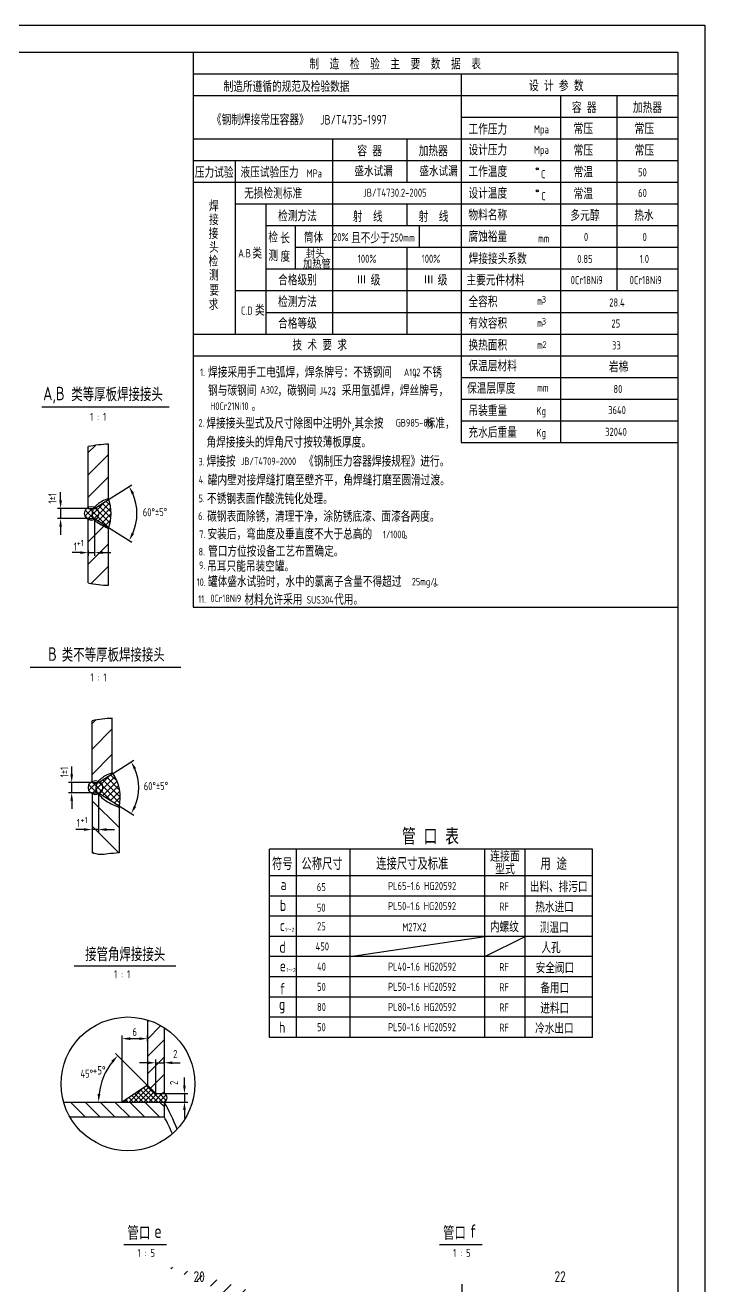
# Model space of a CAD drawing. Extents: x 104028 to 129789, y -4623 to 7992.
# Drawn here: x 116049 to 119834, y 967 to 7992 of the extents above; entities that cross this region are included whole.
import ezdxf

# ---------------------------------------------------------------- set-up
doc = ezdxf.new("R2010")
doc.units = 0
doc.header["$LTSCALE"] = 3
doc.header["$MEASUREMENT"] = 0
doc.linetypes.add('CENTER', pattern=[50.8, 31.75, -6.35, 6.35, -6.35])
doc.layers.get('0').update_dxf_attribs({"linetype": 'CONTINUOUS'})
doc.layers.get('DEFPOINTS').update_dxf_attribs({"linetype": 'CONTINUOUS'})
for name, color, linetype in [('DEVICE', 2, 'CONTINUOUS'), ('LAYERAXIS', 1, 'CENTER'), ('MAINLINE', 3, 'CONTINUOUS'), ('实线', 3, 'CONTINUOUS'), ('尺寸线', 7, 'CONTINUOUS')]:
    doc.layers.add(name, color=color, linetype=linetype)
doc.styles.add('GREEKC', font='greekc')
doc.styles.add('HZ', font='isocp.shx', dxfattribs={"width": 0.85, "bigfont": 'hztxt.shx'})
doc.dimstyles.new('DWX', dxfattribs={"dimscale": 0, "dimtxt": 45, "dimasz": 45, "dimexe": 18, "dimexo": 0.625, "dimgap": 15, "dimtad": 1, "dimdec": 0, "dimdsep": 46, "dimtxsty": 'HZ', "dimcen": 0, "dimadec": 0, "dimazin": 0, "dimtfac": 1, "dimtdec": 0, "dimtmove": 2, "dimatfit": 3, "dimfxl": 0, "dimtolj": 1, "dimtzin": 0, "dimarcsym": 0})

# ---------------------------------------------------------------- blocks, each defined once
blk = doc.blocks.new('*D54')
at = {"color": 0, "lineweight": -2}
for p, q in [((116513.2, 5349.1), (116642.4, 5431.4)), ((116513.2, 5193.2), (116642.4, 5110.9))]:
    blk.add_line(p, q, dxfattribs=at)
blk.add_arc((116390.9, 5271.2), 280.3, 336.70982, 23.29018, dxfattribs=at)
at = {"color": 0}
for points in [[(116641.7, 5378.5), (116654.9, 5385.5), (116627.2, 5421.8)], [(116654.9, 5156.9), (116641.7, 5163.9), (116627.2, 5120.6)]]:
    blk.add_solid(points, dxfattribs=at)
at = {"layer": 'DEFPOINTS', "color": 0}
for p in [(116512.7, 5348.8), (116435.5, 5299.6), (116435.5, 5242.8), (116666.1, 5218.5), (116512.7, 5193.6)]:
    blk.add_point(p, dxfattribs=at)
at = {"color": 0, "insert": (116771.8, 5278.8), "char_height": 45, "attachment_point": 5, "rotation": 1, "style": 'HZ'}
blk.add_mtext('\\A1;60%%d%%p5%%d', dxfattribs=at)
blk = doc.blocks.new('*D55')
at = {"color": 0, "lineweight": -2}
for p, q in [((116588.4, 1992), (116588.4, 2362.5)), ((116684, 2344.5), (116633.4, 2344.5)), ((116729, 2331.4), (116729, 2362.5))]:
    blk.add_line(p, q, dxfattribs=at)
at = {"color": 0}
for points in [[(116633.4, 2352), (116633.4, 2337), (116588.4, 2344.5)], [(116684, 2352), (116684, 2337), (116729, 2344.5)]]:
    blk.add_solid(points, dxfattribs=at)
at = {"layer": 'DEFPOINTS', "color": 0}
for p in [(116588.4, 2344.5), (116729, 2330.8), (116588.4, 1991.4)]:
    blk.add_point(p, dxfattribs=at)
at = {"color": 0, "insert": (116658.7, 2382), "char_height": 45, "attachment_point": 5, "style": 'HZ'}
blk.add_mtext('\\A1;6', dxfattribs=at)
blk = doc.blocks.new('*D56')
at = {"color": 0, "lineweight": -2}
blk.add_line((116728.5, 2085.6), (116551.4, 2262.7), dxfattribs=at)
blk.add_arc((116822.7, 1991.4), 365.7, 142.05395, 172.94605, dxfattribs=at)
at = {"color": 0}
for points in [[(116528.7, 2221.3), (116539.9, 2211.3), (116564.1, 2250)], [(116467.3, 2035.9), (116452.3, 2036.8), (116457, 1991.4)]]:
    blk.add_solid(points, dxfattribs=at)
at = {"layer": 'DEFPOINTS', "color": 0}
for p in [(116506, 2174.3), (116729, 2085.2), (116775.9, 2038.3), (116262.5, 1991.4), (116822.7, 1991.4)]:
    blk.add_point(p, dxfattribs=at)
at = {"color": 0, "insert": (116392.1, 2149.6), "char_height": 45, "attachment_point": 5, "rotation": 1, "style": 'HZ'}
blk.add_mtext('\\A1;45°', dxfattribs=at)
blk = doc.blocks.new('*D57')
at = {"color": 0, "lineweight": -2}
for p, q in [((116730.9, 2210.2), (116685.9, 2210.2)), ((116775.9, 2038.9), (116775.9, 2228.2)), ((116775.9, 2210.2), (116822.7, 2210.2)), ((116822.7, 2210.9), (116822.7, 2228.2)), ((116867.7, 2210.2), (116912.7, 2210.2))]:
    blk.add_line(p, q, dxfattribs=at)
at = {"color": 0}
for points in [[(116730.9, 2217.7), (116730.9, 2202.7), (116775.9, 2210.2)], [(116867.7, 2217.7), (116867.7, 2202.7), (116822.7, 2210.2)]]:
    blk.add_solid(points, dxfattribs=at)
at = {"layer": 'DEFPOINTS', "color": 0}
for p in [(116822.7, 2210.2), (116822.7, 2210.2), (116775.9, 2038.3)]:
    blk.add_point(p, dxfattribs=at)
at = {"color": 0, "insert": (116884.5, 2258.7), "char_height": 45, "attachment_point": 5, "style": 'HZ'}
blk.add_mtext('\\A1;2', dxfattribs=at)
blk = doc.blocks.new('*D58')
at = {"color": 0, "lineweight": -2}
for p, q in [((116245.9, 5344.6), (116245.9, 5389.6)), ((116399.8, 5299.6), (116227.9, 5299.6)), ((116245.9, 5299.6), (116245.9, 5242.8)), ((116399.8, 5242.8), (116227.9, 5242.8)), ((116245.9, 5197.8), (116245.9, 5152.8))]:
    blk.add_line(p, q, dxfattribs=at)
at = {"color": 0}
for points in [[(116238.4, 5344.6), (116253.4, 5344.6), (116245.9, 5299.6)], [(116238.4, 5197.8), (116253.4, 5197.8), (116245.9, 5242.8)]]:
    blk.add_solid(points, dxfattribs=at)
at = {"layer": 'DEFPOINTS', "color": 0}
for p in [(116400.4, 5299.6), (116245.9, 5242.8), (116400.4, 5242.8)]:
    blk.add_point(p, dxfattribs=at)
at = {"color": 0, "insert": (116200.3, 5355.3), "char_height": 45, "attachment_point": 5, "rotation": 90, "style": 'HZ'}
blk.add_mtext('\\A1;1%%P1', dxfattribs=at)
blk = doc.blocks.new('*D59')
at = {"color": 0, "lineweight": -2}
for p, q in [((116435.6, 5242.6), (116435.6, 5034.9)), ((116400.2, 5064.2), (116400.2, 5034.9)), ((116355.2, 5052.9), (116310.2, 5052.9)), ((116400.2, 5052.9), (116435.6, 5052.9)), ((116480.6, 5052.9), (116525.6, 5052.9))]:
    blk.add_line(p, q, dxfattribs=at)
at = {"color": 0}
for points in [[(116355.2, 5060.4), (116355.2, 5045.4), (116400.2, 5052.9)], [(116480.6, 5060.4), (116480.6, 5045.4), (116435.6, 5052.9)]]:
    blk.add_solid(points, dxfattribs=at)
at = {"layer": 'DEFPOINTS', "color": 0}
for p in [(116435.6, 5243.3), (116400.2, 5064.8), (116435.6, 5052.9)]:
    blk.add_point(p, dxfattribs=at)
at = {"color": 0, "insert": (116327.4, 5086.9), "char_height": 45, "attachment_point": 5, "style": 'HZ'}
blk.add_mtext('\\A1;1', dxfattribs=at)
blk = doc.blocks.new('*D60')
at = {"color": 0, "lineweight": -2}
for p, q in [((116935.6, 2083.3), (116935.6, 2128.3)), ((116823.4, 2038.3), (116953.6, 2038.3)), ((116935.6, 2038.3), (116935.6, 1991.4)), ((116820.9, 1991.4), (116953.6, 1991.4)), ((116935.6, 1946.4), (116935.6, 1901.4))]:
    blk.add_line(p, q, dxfattribs=at)
at = {"color": 0}
for points in [[(116928.1, 2083.3), (116943.1, 2083.3), (116935.6, 2038.3)], [(116928.1, 1946.4), (116943.1, 1946.4), (116935.6, 1991.4)]]:
    blk.add_solid(points, dxfattribs=at)
at = {"layer": 'DEFPOINTS', "color": 0}
for p in [(116822.7, 2038.3), (116820.3, 1991.4), (116935.6, 1991.4)]:
    blk.add_point(p, dxfattribs=at)
at = {"color": 0, "insert": (116877.6, 2098.2), "char_height": 45, "attachment_point": 5, "rotation": 90, "style": 'HZ'}
blk.add_mtext('\\A1;2', dxfattribs=at)
blk = doc.blocks.new('*D61')
at = {"color": 0, "lineweight": -2}
for p, q in [((116534.6, 3821.2), (116654.1, 3897.4)), ((116572.1, 3641.4), (116654.1, 3589.2))]:
    blk.add_line(p, q, dxfattribs=at)
blk.add_arc((116412.2, 3743.3), 268.8, 337.10405, 22.89595, dxfattribs=at)
at = {"color": 0}
for points in [[(116653.2, 3844.4), (116666.4, 3851.3), (116638.9, 3887.7)], [(116666.4, 3635.2), (116653.2, 3642.2), (116638.9, 3598.9)]]:
    blk.add_solid(points, dxfattribs=at)
at = {"layer": 'DEFPOINTS', "color": 0}
for p in [(116534, 3820.9), (116456.8, 3771.7), (116456.8, 3714.9), (116676.2, 3692.8), (116571.5, 3641.8)]:
    blk.add_point(p, dxfattribs=at)
at = {"color": 0, "insert": (116777.2, 3752.5), "char_height": 45, "attachment_point": 5, "rotation": 1, "style": 'HZ'}
blk.add_mtext('\\A1;60%%D%%P5%%D', dxfattribs=at)
blk = doc.blocks.new('*D62')
at = {"color": 0, "lineweight": -2}
for p, q in [((116307.7, 3816.7), (116307.7, 3861.7)), ((116420.9, 3771.7), (116289.7, 3771.7)), ((116307.7, 3714.9), (116307.7, 3771.7)), ((116420.9, 3714.9), (116289.7, 3714.9)), ((116307.7, 3669.9), (116307.7, 3624.9))]:
    blk.add_line(p, q, dxfattribs=at)
at = {"color": 0}
for points in [[(116300.2, 3816.7), (116315.2, 3816.7), (116307.7, 3771.7)], [(116300.2, 3669.9), (116315.2, 3669.9), (116307.7, 3714.9)]]:
    blk.add_solid(points, dxfattribs=at)
at = {"layer": 'DEFPOINTS', "color": 0}
for p in [(116307.7, 3771.7), (116421.5, 3771.7), (116421.5, 3714.9)]:
    blk.add_point(p, dxfattribs=at)
at = {"color": 0, "insert": (116266.9, 3829.9), "char_height": 45, "attachment_point": 5, "rotation": 90, "style": 'HZ'}
blk.add_mtext('\\A1;1%%P1', dxfattribs=at)
blk = doc.blocks.new('*D63')
at = {"color": 0, "lineweight": -2}
for p, q in [((116421.5, 3714.3), (116421.5, 3491.8)), ((116456.8, 3714.3), (116456.8, 3491.8)), ((116376.5, 3509.8), (116331.5, 3509.8)), ((116456.8, 3509.8), (116421.5, 3509.8)), ((116501.8, 3509.8), (116546.8, 3509.8))]:
    blk.add_line(p, q, dxfattribs=at)
at = {"color": 0}
for points in [[(116376.5, 3517.3), (116376.5, 3502.3), (116421.5, 3509.8)], [(116501.8, 3517.3), (116501.8, 3502.3), (116456.8, 3509.8)]]:
    blk.add_solid(points, dxfattribs=at)
at = {"layer": 'DEFPOINTS', "color": 0}
for p in [(116421.5, 3714.9), (116456.8, 3714.9), (116421.5, 3509.8)]:
    blk.add_point(p, dxfattribs=at)
at = {"color": 0, "insert": (116344.1, 3546.4), "char_height": 45, "attachment_point": 5, "style": 'HZ'}
blk.add_mtext('\\A1;1', dxfattribs=at)

msp = doc.modelspace()

# ---------------------------------------------------------------- hatches: boundary and pattern name
h = msp.add_hatch()
h.set_pattern_fill('ANSI37', color=256, scale=187.5, angle=-90, style=0)
h.set_pattern_definition([(315, (6984.72, -17032.823), (16.572815, 16.572815), []), (45, (6984.72, -17032.823), (-16.572815, 16.572815), [])])
h.paths.add_polyline_path([(116514.3, 5192.5, 0.165091), (116514.3, 5349.8), (116441.8, 5303.6, -0.519593), (116441.4, 5239)])
edge = h.paths.add_edge_path()
edge.add_line((116441.8, 5303.6), (116435.5, 5299.6))
edge.add_line((116435.5, 5299.6), (116429.9, 5299.6))
edge.add_spline(control_points=[(116429.9, 5299.6), (116426.9, 5294.4), (116423.1, 5285), (116420.1, 5267.5), (116423.6, 5253.3), (116428.6, 5244.6), (116429.8, 5242.8)], knot_values=[21.50889, 21.50889, 21.50889, 21.50889, 25.323299, 27.801306, 32.828183, 34.222159, 34.222159, 34.222159, 34.222159], degree=3, periodic=0)
edge.add_line((116429.8, 5242.8), (116435.5, 5242.8))
edge.add_line((116435.5, 5242.8), (116441.4, 5239))
edge.add_arc((116418.9, 5271.4), 39.5, -55.2089, 54.61533)
edge = h.paths.add_edge_path()
edge.add_spline(control_points=[(116429.8, 5242.8), (116428.6, 5244.6), (116423.6, 5253.3), (116420.1, 5267.5), (116423.1, 5285), (116426.9, 5294.4), (116429.9, 5299.6)], knot_values=[21.50889, 21.50889, 21.50889, 21.50889, 22.902867, 27.929743, 30.40775, 34.222159, 34.222159, 34.222159, 34.222159], degree=3, periodic=0)
edge.add_line((116429.9, 5299.6), (116400.2, 5299.6))
edge.add_line((116400.2, 5299.6), (116400.2, 5306.2))
edge.add_arc((116418.9, 5271.4), 39.5, 118.23576, 241.76424)
edge.add_line((116400.2, 5236.6), (116400.2, 5242.8))
edge.add_line((116400.2, 5242.8), (116429.8, 5242.8))
h = msp.add_hatch()
h.set_pattern_fill('LINE', color=256, scale=800, angle=45, style=0)
h.set_pattern_definition([(45, (115358.1, 122820.58), (-70.71068, 70.71068), [])])
edge = h.paths.add_edge_path()
edge.add_arc((116440.2, 3743.5), 39.5, 65.49742, 118.23576, ccw=False)
edge.add_spline(control_points=[(116456.6, 3779.5), (116456.9, 3779.9), (116461.6, 3785.3), (116475.1, 3796), (116499.5, 3813.7), (116521.5, 3821.8), (116534, 3826.5)], knot_values=[0, 0, 0, 0, 1.528246, 21.534409, 51.388752, 91.405638, 91.405638, 91.405638, 91.405638], degree=3, periodic=0)
edge.add_line((116534, 3826.5), (116534, 4129.5))
edge.add_arc((116563.6, 3419.9), 710.2, 92.38328, 101.53696)
edge.add_line((116421.5, 4115.8), (116421.5, 3778.3))
h = msp.add_hatch()
h.set_pattern_fill('ANSI37', color=256, scale=200, angle=-90, style=0)
h.set_pattern_definition([(315, (115358.104, 122820.585), (17.6776695, 17.6776695), []), (45, (115358.104, 122820.585), (-17.6776695, 17.6776695), [])])
h.paths.add_polyline_path([(116571.5, 3641.8), (116571.5, 3634.1, 0.216936), (116534, 3826.5), (116534, 3820.9), (116463.1, 3775.7, -0.519593), (116462.8, 3711.1)])
edge = h.paths.add_edge_path()
edge.add_line((116463.1, 3775.7), (116456.8, 3771.7))
edge.add_line((116456.8, 3771.7), (116451.2, 3771.7))
edge.add_spline(control_points=[(116451.2, 3771.7), (116448.2, 3766.5), (116444.4, 3757.1), (116441.4, 3739.6), (116445, 3725.4), (116449.9, 3716.7), (116451.1, 3714.9)], knot_values=[100.823783, 100.823783, 100.823783, 100.823783, 118.702964, 130.318624, 153.882106, 160.411642, 160.411642, 160.411642, 160.411642], degree=3, periodic=0)
edge.add_line((116451.1, 3714.9), (116456.8, 3714.9))
edge.add_line((116456.8, 3714.9), (116462.8, 3711.1))
edge.add_arc((116440.2, 3743.5), 39.5, -55.2089, 54.61533)
edge = h.paths.add_edge_path()
edge.add_spline(control_points=[(116451.1, 3714.9), (116449.9, 3716.7), (116445, 3725.4), (116441.4, 3739.6), (116444.4, 3757.1), (116448.2, 3766.5), (116451.2, 3771.7)], knot_values=[100.823783, 100.823783, 100.823783, 100.823783, 107.35332, 130.916801, 142.532462, 160.411642, 160.411642, 160.411642, 160.411642], degree=3, periodic=0)
edge.add_line((116451.2, 3771.7), (116421.5, 3771.7))
edge.add_line((116421.5, 3771.7), (116421.5, 3778.3))
edge.add_arc((116440.2, 3743.5), 39.5, 118.23576, 241.76424)
edge.add_line((116421.5, 3708.7), (116421.5, 3714.9))
edge.add_line((116421.5, 3714.9), (116451.1, 3714.9))
h = msp.add_hatch()
h.set_pattern_fill('LINE', color=256, scale=800, angle=-45, style=0)
h.set_pattern_definition([(315, (115358.1, 122820.58), (70.71068, 70.71068), [])])
edge = h.paths.add_edge_path()
edge.add_spline(control_points=[(116571.5, 3634.1), (116542.4, 3645.9), (116502.7, 3662.1), (116469, 3693.6), (116458.8, 3704.7), (116456.5, 3707.5)], knot_values=[169.558907, 169.558907, 169.558907, 169.558907, 262.407313, 296.403386, 307.282164, 307.282164, 307.282164, 307.282164], degree=3, periodic=0)
edge.add_arc((116440.2, 3743.5), 39.5, 241.76424, 294.32348, ccw=False)
edge.add_line((116421.5, 3708.7), (116421.5, 3380))
edge.add_spline(control_points=[(116421.5, 3380), (116437, 3375.6), (116465.6, 3367.4), (116516.2, 3375.4), (116550.5, 3378.2), (116571.5, 3380)], knot_values=[0, 0, 0, 0, 47.678989, 87.975317, 151.402483, 151.402483, 151.402483, 151.402483], degree=3, periodic=0)
edge.add_line((116571.5, 3380), (116571.5, 3634.1))
h = msp.add_hatch()
h.set_pattern_fill('ANSI37', color=256, scale=156.25, style=0)
h.set_pattern_definition([(45, (136221.893, -89147.69), (-13.8106793, 13.8106793), []), (135, (136221.893, -89147.69), (-13.8106793, -13.8106793), [])])
h.paths.add_polyline_path([(116588.4, 1991.4), (116822.7, 1991.4), (116826.6, 1991.4, 0.534024), (116826, 2038.3), (116822.7, 2038.3), (116775.9, 2038.3), (116729, 2085.2)])
h = msp.add_hatch()
h.set_pattern_fill('LINE', color=256, scale=600, angle=45, style=0)
h.set_pattern_definition([(45, (-246936.62, -11954.345), (-53.033009, 53.033009), [])])
edge = h.paths.add_edge_path()
edge.add_spline(control_points=[(116664.2, 383.6), (116620, 417), (116573.9, 449.9), (116435, 543.2), (116337.6, 601.8), (116214.2, 668.4), (116194, 679.1), (116173.5, 689.7)], knot_values=[3.724979, 3.724979, 3.724979, 3.724979, 3.781395, 3.781395, 3.888795, 3.888795, 3.909572, 3.909572, 3.909572, 3.909572], degree=3, periodic=0)
edge.add_spline(control_points=[(116173.5, 689.7), (116164.2, 677.6), (116154.9, 665.5), (116145.6, 653.5)], knot_values=[629.456629, 629.456629, 629.456629, 629.456629, 642.242836, 642.242836, 642.242836, 642.242836], degree=3, periodic=0)
edge.add_ellipse((113131.7, -809.1), major_axis=(-4200, 0), ratio=0.5, start_angle=212.74657, end_angle=224.14363, ccw=False)
edge.add_line((116664.2, 326.8), (116664.2, 383.6))
edge = h.paths.add_edge_path()
edge.add_spline(control_points=[(117129.2, -84.4), (117088.1, -26.2), (117042.1, 31), (116933.4, 151.1), (116869.2, 213.6), (116799.2, 274.3)], knot_values=[3.480793, 3.480793, 3.480793, 3.480793, 3.566594, 3.566594, 3.664848, 3.664848, 3.664848, 3.664848], degree=3, periodic=0)
edge.add_line((116799.2, 274.3), (116799.2, 214.3))
edge.add_ellipse((113131.7, -809.1), major_axis=(-4200, 0), ratio=0.5, start_angle=198.94082, end_angle=209.16566, ccw=False)
edge.add_spline(control_points=[(117104.3, -127.5), (117112.6, -113.2), (117120.9, -98.8), (117129.2, -84.4)], knot_values=[0, 0, 0, 0, 14.118691, 14.118691, 14.118691, 14.118691], degree=3, periodic=0)
h = msp.add_hatch()
h.set_pattern_fill('LINE', color=256, scale=600, angle=45, style=0)
h.set_pattern_definition([(45, (-245188.6, -11922.51), (-53.033009, 53.033009), [])])
edge = h.paths.add_edge_path()
edge.add_spline(control_points=[(118394.2, 428.9), (118355.6, 457.7), (118315.5, 486.1), (118183.1, 575), (118085.6, 633.7), (117962.2, 700.3), (117942, 710.9), (117921.6, 721.5)], knot_values=[3.732592, 3.732592, 3.732592, 3.732592, 3.781395, 3.781395, 3.888795, 3.888795, 3.909572, 3.909572, 3.909572, 3.909572], degree=3, periodic=0)
edge.add_spline(control_points=[(117921.6, 721.5), (117912.2, 709.4), (117902.9, 697.4), (117893.6, 685.3)], knot_values=[629.456629, 629.456629, 629.456629, 629.456629, 642.242836, 642.242836, 642.242836, 642.242836], degree=3, periodic=0)
edge.add_ellipse((114879.7, -777.3), major_axis=(-4200, 0), ratio=0.5, start_angle=213.19776, end_angle=224.14363, ccw=False)
edge.add_line((118394.2, 372.5), (118394.2, 428.9))
edge = h.paths.add_edge_path()
edge.add_spline(control_points=[(118877.2, -52.6), (118836.1, 5.6), (118790.1, 62.8), (118686.4, 177.4), (118628.3, 234.6), (118565.2, 290.4)], knot_values=[3.480793, 3.480793, 3.480793, 3.480793, 3.566594, 3.566594, 3.656367, 3.656367, 3.656367, 3.656367], degree=3, periodic=0)
edge.add_line((118565.2, 290.4), (118565.2, 229.8))
edge.add_ellipse((114879.7, -777.3), major_axis=(-4200, 0), ratio=0.5, start_angle=198.94082, end_angle=208.65776, ccw=False)
edge.add_spline(control_points=[(118852.3, -95.6), (118860.6, -81.4), (118868.9, -67), (118877.2, -52.6)], knot_values=[0, 0, 0, 0, 14.118691, 14.118691, 14.118691, 14.118691], degree=3, periodic=0)

# ---------------------------------------------------------------- linework, layer by layer
for p, q in [((110923.6, 7992), (119833.6, 7992)), ((119833.6, 7992), (119833.6, -4623)), ((116983.6, 7721.2), (119683.6, 7721.2)), ((118477.2, 7721.2), (118477.2, 5667)), ((116983.6, 7600.3), (119683.6, 7600.3)), ((119030.9, 7600.3), (119030.9, 5667)), ((119343.8, 7600.3), (119343.8, 6512.8)), ((118477.2, 7479.5), (119683.6, 7479.5)), ((116983.6, 7358.7), (119683.6, 7358.7)), ((117759.9, 7358.7), (117759.9, 6271.2)), ((118173.7, 7358.7), (118173.7, 7117)), ((116983.6, 7237.8), (118399.7, 7237.8)), ((117218.4, 7237.8), (117218.4, 6271.2)), ((118399.7, 7237.8), (119683.6, 7237.8)), ((116983.6, 7117), (118399.7, 7117)), ((118399.7, 7117), (119683.6, 7117)), ((117218.4, 6996.2), (118399.7, 6996.2)), ((117388.9, 6996.2), (117388.9, 6271.2)), ((118173.7, 6996.2), (118173.7, 6875.3)), ((118399.7, 6996.2), (119683.6, 6996.2)), ((117388.9, 6875.3), (118399.7, 6875.3)), ((117552.2, 6875.3), (117552.2, 6633.7)), ((118243.8, 6875.3), (118243.8, 6754.5)), ((118399.7, 6875.3), (119683.6, 6875.3)), ((117552.2, 6754.5), (118399.7, 6754.5)), ((118173.7, 6754.5), (118173.7, 6271.2)), ((118399.7, 6754.5), (119683.6, 6754.5)), ((117388.9, 6633.7), (119683.6, 6633.7)), ((117218.4, 6512.8), (118399.7, 6512.8)), ((118399.7, 6512.8), (119683.6, 6512.8)), ((117388.9, 6392), (118399.7, 6392)), ((118399.7, 6392), (119683.6, 6392)), ((116983.6, 6271.2), (118429.5, 6271.2)), ((118399.7, 6271.2), (119683.6, 6271.2)), ((116983.6, 6150.3), (119683.6, 6150.3)), ((118477.2, 6029.5), (119683.6, 6029.5)), ((118477.2, 5908.7), (119683.6, 5908.7)), ((118477.2, 5787.8), (119683.6, 5787.8)), ((116400.2, 5610.9), (116439.9, 5650.6)), ((118477.2, 5667), (119683.6, 5667)), ((116400.2, 5486.6), (116512.7, 5599.1)), ((116400.2, 5362.3), (116512.7, 5474.8)), ((116508.1, 5345.9), (116512.7, 5350.5)), ((116400.2, 5238), (116406.2, 5244)), ((116400.2, 5113.7), (116486.3, 5199.8)), ((116486.3, 5199.8), (116493.5, 5207)), ((116400.2, 4989.4), (116512.7, 5101.9)), ((116416.6, 4881.5), (116512.7, 4977.6)), ((116529.4, 3818), (116534, 3822.6)), ((117559.2, 2351.7), (117559.2, 3401.3)), ((117859.2, 2351.7), (117859.2, 3401.3)), ((118609.2, 2351.7), (118609.2, 3401.3)), ((118834.2, 2351.7), (118834.2, 3401.3)), ((119209.2, 3138.8), (117409.2, 3138.8)), ((119209.2, 3026.4), (117409.2, 3026.4)), ((119209.2, 2913.9), (117409.2, 2913.9)), ((117859.2, 2801.5), (118609.2, 2913.9)), ((118609.2, 2801.5), (118834.2, 2913.9)), ((119209.2, 2801.5), (117409.2, 2801.5)), ((119209.2, 2689.1), (117409.2, 2689.1)), ((119209.2, 2576.6), (117409.2, 2576.6)), ((119209.2, 2464.2), (117409.2, 2464.2)), ((116729, 2438.2), (116737.4, 2446.7)), ((116729, 2341.6), (116804.5, 2417)), ((116729, 2244.9), (116822.7, 2338.6)), ((116729, 2148.2), (116775.9, 2195.1)), ((116775.9, 2195.1), (116820.2, 2239.4)), ((116820.2, 2239.4), (116822.7, 2242)), ((116745.8, 2068.3), (116822.7, 2145.3)), ((116729, 2085.2), (116588.4, 1991.4))]:
    msp.add_line(p, q)
at = {"color": 0}
for p, q in [((116382.2, 1909.4), (116300.2, 1991.4)), ((116465.1, 1909.4), (116383, 1991.4)), ((116547.9, 1909.4), (116465.9, 1991.4)), ((116630.8, 1909.4), (116548.8, 1991.4)), ((116713.7, 1909.4), (116631.6, 1991.4)), ((116796.5, 1909.4), (116714.5, 1991.4)), ((116822.7, 1966), (116797.4, 1991.4)), ((116299.3, 1909.4), (116293.4, 1915.3))]:
    msp.add_line(p, q, dxfattribs=at)
for centre, radius in [((118900.8, 7191.7), 5.72), ((118900.8, 7069.3), 5.72), ((116418.9, 5271.4), 39.5), ((116440.2, 3743.5), 39.5), ((116621.1, 2092.7), 372.6)]:
    msp.add_circle(centre, radius)
at = {"color": 7}
for centre, start, end in [((116542.2, 4947.8), 92.38328, 101.53696), ((116542.2, 5580.4), 258.46304, 267.61672), ((116563.6, 3419.9), 92.38328, 101.53696)]:
    msp.add_arc(centre, 710.2, start, end, dxfattribs=at)
for centre, radius, start, end in [((116282.6, 5271.2), 244.7, 340.12107, 19.87893), ((116341.6, 3689.1), 236.5, 346.55289, 35.51241), ((116810.6, 2014.7), 28.2, 295.43361, 65.05528)]:
    msp.add_arc(centre, radius, start, end)
for points in [[(116512.7, 5354.4), (116476, 5338.5), (116451.3, 5321.8), (116436.3, 5308.5), (116423, 5282.9), (116421.3, 5271.4), (116426.6, 5248.5), (116430.1, 5242.3), (116442.5, 5227.3), (116471.6, 5208.7), (116512.7, 5188)], [(116534, 3826.5), (116497.3, 3810.7), (116472.6, 3793.9), (116457.6, 3780.6), (116444.4, 3755), (116442.6, 3743.5), (116447.9, 3720.6), (116451.4, 3714.4), (116463.8, 3699.4), (116488.9, 3676.5), (116571.5, 3634.1)], [(116571.5, 3380), (116508.4, 3373.8), (116468.3, 3370.5), (116421.5, 3380)]]:
    msp.add_spline(points, degree=3)
msp.add_point((116494.6, 1991.4))
at = {"layer": 'DEFPOINTS', "color": 0, "linetype": 'ByBlock'}
for p in [(116400.2, 5299.6), (116421.5, 3771.7)]:
    msp.add_point(p, dxfattribs=at)
at = {"layer": 'DEVICE', "color": 4}
msp.add_point((116822.7, 1991.4), dxfattribs=at)
msp.add_point((116822.7, 1991.4), dxfattribs=at)
at = {"layer": 'LAYERAXIS'}
msp.add_line((118479.7, 976.9), (118479.7, 265), dxfattribs=at)
at = {"layer": 'MAINLINE'}
for p, q in [((116964.8, 7842), (119683.6, 7842)), ((119683.6, 7842), (119683.6, 4732.9)), ((116400.2, 5299.6), (116400.2, 5643.6)), ((116512.7, 5348.8), (116512.7, 5657.4)), ((116435.5, 5299.6), (116512.7, 5348.8)), ((116400.2, 5299.6), (116435.5, 5299.6)), ((116400.2, 4884.6), (116400.2, 5242.8)), ((116400.2, 5242.8), (116435.5, 5242.8)), ((116435.5, 5242.8), (116512.7, 5193.6)), ((116512.7, 4870.9), (116512.7, 5193.6)), ((116983.6, 4749), (119683.6, 4749)), ((116421.5, 3771.7), (116421.5, 4115.8)), ((116534, 3820.9), (116534, 4129.5)), ((116456.8, 3771.7), (116534, 3820.9)), ((116421.5, 3771.7), (116456.8, 3771.7)), ((116421.5, 3714.9), (116456.8, 3714.9)), ((116421.5, 3714.9), (116421.5, 3380)), ((116456.8, 3714.9), (116571.5, 3641.8)), ((116571.5, 3641.8), (116571.5, 3380)), ((116729, 2449.3), (116729, 2085.2)), ((116822.7, 2406), (116822.7, 2038.3)), ((116775.9, 2038.3), (116729, 2085.2)), ((116775.9, 2038.3), (116822.7, 2038.3)), ((116812.4, 2038.3), (116822.7, 2048.6)), ((116262.5, 1991.4), (116822.7, 1991.4)), ((116822.7, 1991.4), (116822.7, 1909.4)), ((116296.7, 1909.4), (116822.7, 1909.4))]:
    msp.add_line(p, q, dxfattribs=at)
for centre, radius, start, end in [((115933.3, 1479.8), 1026.1, 20.51344, 29.90403), ((116205.1, 1555.5), 711.8, 21.29544, 29.81054)]:
    msp.add_arc(centre, radius, start, end, dxfattribs=at)
msp.add_point((116775.9, 2038.3), dxfattribs=at)
msp.add_point((116775.9, 2038.3), dxfattribs=at)
at = {"layer": '实线'}
for p, q in [((111298.6, 7842), (119683.6, 7842)), ((116983.6, 7842), (116983.6, 4749)), ((119683.6, 7842), (119683.6, -4473)), ((117409.2, 2351.7), (117409.2, 3401.3)), ((119209.2, 3401.3), (117409.2, 3401.3)), ((119209.2, 2351.7), (119209.2, 3401.3)), ((119209.2, 3251.3), (117409.2, 3251.3)), ((119209.2, 2351.7), (117409.2, 2351.7))]:
    msp.add_line(p, q, dxfattribs=at)
at = {"layer": '尺寸线'}
for p, q in [((116141.9, 5866.2), (116850.7, 5866.2)), ((116076.3, 4414.4), (116916.3, 4414.4)), ((116322.3, 2749.5), (116888.2, 2749.5)), ((116597.8, 1196.8), (116835.7, 1196.8)), ((118355.7, 1196.8), (118593.7, 1196.8))]:
    msp.add_line(p, q, dxfattribs=at)

# ---------------------------------------------------------------- texts
at = {"style": 'HZ'}
for s, height, width, p in [('制  造  检  验  主  要  数  据  表', 60.417, 0.85, (117631.9, 7745.5)), ('制造所遵循的规范及检验数据', 60.417, 0.85, (117153.8, 7619.9)), ('设 计 参 数', 60.42, 0.85, (118854.7, 7624)), ('容 器', 60.42, 0.85, (119093.8, 7503.1)), ('加热器', 60.42, 0.85, (119433.7, 7503.1)), ('《钢制焊接常压容器》', 60.42, 0.85, (117088.5, 7434.9)), ('JB/T4735-1997', 52.865, 0.85, (117691.3, 7438.7)), ('工作压力', 60.42, 0.85, (118517.3, 7382.3)), ('常压', 60.82, 0.85, (119103.1, 7385)), ('常压', 60.82, 0.85, (119442.9, 7385)), ('Mpa', 45, 0.85, (118882.1, 7389.7)), ('容 器', 60.42, 0.85, (117898.7, 7261.5)), ('加热器', 60.42, 0.85, (118240.4, 7261.5)), ('设计压力', 60.42, 0.85, (118517.3, 7266.7)), ('Mpa', 45, 0.85, (118882.1, 7275.1)), ('常压', 60.82, 0.85, (119103.1, 7264.2)), ('常压', 60.82, 0.85, (119442.9, 7264.2)), ('压力试验', 60.42, 0.85, (116993.5, 7141.5)), ('液压试验压力', 60.42, 0.85, (117248, 7142.2)), ('MPa', 45, 0.85, (117615.8, 7144)), ('盛水试漏', 49.43, 0.8, (117882.3, 7150.3)), ('盛水试漏', 49.43, 0.8, (118244.2, 7150.3)), ('工作温度', 60.42, 0.85, (118517.3, 7145.9)), ('C', 45, 0.85, (118921.5, 7139.2)), ('常温', 60.82, 0.85, (119103.1, 7143.4)), ('50', 45.31, 0.85, (119461.7, 7150)), ('无损检测标准', 60.42, 0.85, (117267.8, 7025.1)), ('JB/T4730.2-2005', 45.312, 0.85, (117930.2, 7036.2)), ('设计温度', 60.42, 0.85, (118517.3, 7025.1)), ('C', 45, 0.85, (118922.8, 7016.9)), ('常温', 60.82, 0.85, (119103.1, 7022.5)), ('60', 45.31, 0.85, (119462.4, 7034.5)), ('焊', 60.4, 0.85, (117072.6, 6955)), ('检测方法', 60.42, 0.85, (117457.1, 6899)), ('射  线', 60.42, 0.85, (117872.8, 6895.8)), ('射  线', 60.42, 0.85, (118239.7, 6895.8)), ('物料名称', 60.42, 0.85, (118517.3, 6904.2)), ('多元醇', 60.82, 0.85, (119084.9, 6901.7)), ('热水', 60.42, 0.85, (119441.1, 6902.1)), ('接', 60.4, 0.85, (117072.6, 6877.7)), ('接', 60.4, 0.85, (117070.2, 6800.4)), ('检', 60.4, 0.85, (117402.9, 6779.8)), ('长', 60.4, 0.85, (117468.7, 6775)), ('筒体', 55, 0.85, (117600.9, 6780.3)), ('20%', 45.31, 0.85, (117763, 6788.7)), ('且不少于', 60.42, 0.85, (117863.6, 6776.3)), ('250mm', 45.31, 0.85, (118081.1, 6786.3)), ('腐蚀裕量', 60.42, 0.85, (118517.3, 6783.5)), ('0', 45.3, 0.85, (119160.7, 6789.4)), ('0', 45.3, 0.85, (119487.1, 6789.4)), ('头', 60.4, 0.85, (117072.6, 6723.3)), ('A.B', 45.31, 0.85, (117235.1, 6698.9)), ('类', 60.4, 0.85, (117313.4, 6691.3)), ('测', 60.4, 0.85, (117402.9, 6678)), ('mm', 45, 0.85, (118904.6, 6781.1)), ('检', 60.4, 0.85, (117070.2, 6646)), ('度', 60.4, 0.85, (117471, 6673.3)), ('加热管', 45, 0.85, (117596, 6636.4)), ('封头', 45, 0.85, (117611.8, 6693)), ('100%%%', 45.31, 0.85, (117900.9, 6667.8)), ('100%%%', 45.31, 0.85, (118256.5, 6667.8)), ('焊接接头系数', 60.42, 0.85, (118518.5, 6660.7)), ('0.85', 45.31, 0.85, (119123.4, 6667.1)), ('1.0', 45.31, 0.85, (119471.8, 6667.1)), ('测', 60.4, 0.85, (117072.6, 6568.7)), ('合格级别', 60.42, 0.85, (117457.1, 6541.7)), ('级', 60.4, 0.85, (117973, 6541.1)), ('级', 60.4, 0.85, (118346.4, 6541.1)), ('主要元件材料', 60.42, 0.85, (118506.5, 6541.1)), ('要', 60.4, 0.85, (117074.9, 6484.4)), ('0Cr18Ni9', 45.31, 0.85, (119086.7, 6548.8)), ('0Cr18Ni9', 45.31, 0.85, (119415.3, 6548.8)), ('求', 60.4, 0.85, (117070.2, 6404.7)), ('检测方法', 60.42, 0.85, (117457.1, 6420.9)), ('全容积', 60.42, 0.85, (118517.3, 6420.5)), ('m', 45, 0.85, (118899, 6432)), ('3', 37.5, 0.85, (118926.1, 6445.7)), ('28.4', 45.31, 0.85, (119301.4, 6424.1)), ('C.D', 45.31, 0.85, (117250.2, 6378.9)), ('类', 60.4, 0.85, (117328.5, 6373.6)), ('合格等级', 60.42, 0.85, (117457.1, 6300.1)), ('有效容积', 60.42, 0.85, (118517.3, 6301.2)), ('m', 45, 0.85, (118899, 6309.6)), ('3', 37.5, 0.85, (118926.1, 6323.3)), ('25', 45.31, 0.85, (119313.5, 6307.1)), ('技 术 要 求', 60.42, 0.85, (117537.2, 6179.2)), ('换热面积', 60.42, 0.85, (118517.3, 6178.9)), ('m', 45, 0.85, (118899, 6187.2)), ('2', 37.5, 0.85, (118929.8, 6193.5)), ('33', 45.31, 0.85, (119317.1, 6185.8)), ('保温层材料', 60.42, 0.85, (118517.3, 6062.6)), ('岩棉', 60.42, 0.85, (119300, 6058.2)), ('1.', 42.29, 0.85, (117023.2, 6036.7)), ('焊接采用手工电弧焊，焊条牌号：不锈钢间    ，不锈', 60.417, 0.85, (117067.1, 6027.9)), ('A102', 42.29, 0.85, (118158.1, 6036.3)), ('A,B', 75, 0.85, (116148.7, 5902)), ('  类等厚板焊接接头', 75, 0.85, (116232.3, 5896.8)), ('钢与碳钢间    ，碳钢间   ，采用氩弧焊，焊丝牌号，', 60.417, 0.85, (117067.1, 5926.4)), ('A302', 42.29, 0.85, (117358.1, 5939.2)), ('J422', 42.29, 0.85, (117687.1, 5933.7)), ('保温层厚度', 60.42, 0.85, (118510, 5938.1)), ('mm', 45, 0.85, (118899, 5950)), ('80', 45.31, 0.85, (119324.7, 5942.2)), ('1 : 1', 45, 0.85, (116410.3, 5787.1)), ('H0Cr21Ni10', 42.29, 0.85, (117079.1, 5848.2)), ('。', 60.4, 0.85, (117309.1, 5841)), ('吊装重量', 60.42, 0.85, (118517.3, 5813.6)), ('Kg', 45, 0.85, (118896.2, 5819.6)), ('3640', 45, 0.85, (119295.8, 5824.5)), ('2.', 42.29, 0.85, (117013.7, 5754.6)), ('焊接接头型式及尺寸除图中注明外,其余按        标准，', 60.417, 0.85, (117057.8, 5743.7)), ('GB985-88', 42.29, 0.85, (118112.6, 5755.3)), ('角焊接接头的焊角尺寸按较薄板厚度。', 60.417, 0.85, (117058.4, 5638.2)), ('充水后重量', 60.42, 0.85, (118517.3, 5692.8)), ('Kg', 45, 0.85, (118896.2, 5698.5)), ('32040', 45, 0.85, (119278.9, 5703.7)), ('3.', 42.29, 0.85, (117013.8, 5538.4)), ('焊接按             《钢制压力容器焊接规程》进行。', 60.417, 0.85, (117058.8, 5531.7)), ('JB/T4709-2000', 42.292, 0.85, (117249.5, 5541)), ('4.', 42.29, 0.85, (117015, 5438.1)), ('罐内壁对接焊缝打磨至壁齐平，角焊缝打磨至圆滑过渡。', 60.417, 0.85, (117065.6, 5426.9)), ('5.', 42.29, 0.85, (117013.7, 5334)), ('不锈钢表面作酸洗钝化处理。', 60.417, 0.85, (117061.1, 5323.2)), ('6.', 42.29, 0.85, (117012, 5235.6)), ('碳钢表面除锈，清理干净，涂防锈底漆、面漆各两度。', 60.417, 0.85, (117062.3, 5224.5)), ('7.', 42.29, 0.85, (117018.1, 5134.4)), ('安装后，弯曲度及垂直度不大于总高的      。', 60.417, 0.85, (117064.3, 5126.4)), ('1/1000', 42.29, 0.85, (118041.3, 5132.9)), ('+1', 35.16, 0.85, (116335.7, 5088.8)), ('8.', 42.29, 0.85, (117014.4, 5037.5)), ('管口方位按设备工艺布置确定。', 60.417, 0.85, (117066.9, 5030.1)), ('9.', 42.29, 0.85, (117017.1, 4961.5)), ('吊耳只能吊装空罐。', 60.42, 0.85, (117061.7, 4946.6)), ('罐体盛水试验时，水中的氯离子含量不得超过      。', 60.417, 0.85, (117066.3, 4861)), ('10.', 42.29, 0.85, (117003.9, 4867)), ('25mg/L', 42.29, 0.85, (118202.1, 4869.9)), ('11.', 42.29, 0.85, (117012.4, 4772.8)), ('0Cr18Ni9', 42, 0.85, (117080.8, 4777.1)), ('材料允许采用      代用。', 60.417, 0.85, (117269.6, 4761.7)), ('SUS304', 42, 0.85, (117615.2, 4768.7)), ('B', 75, 0.85, (116176.2, 4450.2)), ('  类不等厚板焊接接头', 75, 0.85, (116179.4, 4445)), ('1 : 1', 45, 0.85, (116411.9, 4335.3)), ('+1', 35.16, 0.85, (116357, 3545.7)), ('管 口 表', 90, 0.85, (118147.8, 3425.5)), ('连接面', 59.06, 0.85, (118637.9, 3330.8)), ('符号', 67.5, 0.85, (117423.3, 3284.4)), ('公称尺寸', 67.5, 0.85, (117587.4, 3284.8)), ('连接尺寸及标准', 67.5, 0.85, (118003.8, 3285.6)), ('型式', 59.06, 0.85, (118665.7, 3259.8)), ('用 途', 67.5, 0.85, (118918, 3284.8)), ('a', 63, 0.85, (117470.8, 3172.5)), ('65', 45, 0.85, (117673, 3166.6)), ('PL65-1.6 HG20592', 45, 0.85, (118069.7, 3173.2)), ('RF', 45, 0.85, (118689.6, 3170.5)), ('出料、排污口', 59.97, 0.85, (118859.5, 3160.7)), ('b', 63, 0.85, (117467.2, 3056.3)), ('50', 45, 0.85, (117673.2, 3052.1)), ('PL50-1.6 HG20592', 45, 0.85, (118069.7, 3060.8)), ('RF', 45, 0.85, (118689.6, 3058)), ('热水进口', 59.97, 0.85, (118889.5, 3048)), ('c', 63, 0.85, (117466.4, 2943.9)), ('1～2', 22.5, 0.85, (117495.9, 2940.1)), ('25', 45, 0.85, (117674.2, 2948.2)), ('M27X2', 45, 0.85, (118148.7, 2943.3)), ('内螺纹', 59.97, 0.85, (118637.5, 2937.1)), ('测温口', 59.97, 0.85, (118915.3, 2933.9)), ('d', 63, 0.85, (117464.2, 2823.6)), ('450', 45, 0.85, (117666.5, 2835.8)), ('人孔', 59.97, 0.85, (118923.6, 2821.5)), ('接管角焊接接头', 75, 0.85, (116382.4, 2776.2)), ('e', 63, 0.85, (117466.2, 2718.9)), ('40', 45, 0.85, (117674.2, 2723.3)), ('PL40-1.6 HG20592', 45, 0.85, (118069.7, 2723.5)), ('RF', 45, 0.85, (118689.6, 2720.7)), ('安全阀口', 59.97, 0.85, (118892, 2709)), ('1 : 1', 45, 0.85, (116544, 2681.1)), ('1～2', 22.5, 0.85, (117503.5, 2715.2)), ('f', 63, 0.85, (117466.3, 2591.8)), ('50', 45, 0.85, (117674.2, 2610.9)), ('PL50-1.6 HG20592', 45, 0.85, (118069.7, 2611)), ('RF', 45, 0.85, (118689.6, 2608.3)), ('备用口', 59.97, 0.85, (118917.8, 2596.6)), ('g', 63, 0.85, (117462, 2505.1)), ('80', 45, 0.85, (117674.2, 2498.4)), ('PL80-1.6 HG20592', 45, 0.85, (118069.7, 2498.6)), ('RF', 45, 0.85, (118689.6, 2495.8)), ('进料口', 59.97, 0.85, (118917.8, 2484.2)), ('h', 63, 0.85, (117462, 2377)), ('50', 45, 0.85, (117674.2, 2386)), ('PL50-1.6 HG20592', 45, 0.85, (118069.7, 2386.1)), ('RF', 45, 0.85, (118689.6, 2383.4)), ('冷水出口', 59.97, 0.85, (118888.8, 2371.7)), ('管口', 75, 0.85, (116617.8, 1223.5)), ('e', 75, 0.85, (116767.4, 1234.3)), ('管口', 75, 0.85, (118375.8, 1223.5)), ('f', 75, 0.85, (118525.4, 1234.3)), ('1 : 5', 45, 0.85, (116674.4, 1128.3)), ('1 : 5', 45, 0.85, (118432.4, 1128.3)), ('20', 60, 0.85, (116986.3, 988.6)), ('22', 60, 0.85, (118996.8, 988.6))]:
    msp.add_text(s, height=height, dxfattribs=dict(at, width=width)).set_placement(p)
at = {"style": 'GREEKC'}
for p in [(117897.2, 6552.9), (118270.6, 6552.9)]:
    msp.add_text('III', height=45.31, dxfattribs=at).set_placement(p)
at = {"color": 7, "style": 'HZ', "width": 0.85}
msp.add_text('+5%%D', height=46.88, dxfattribs=at).set_placement((116425.8, 2144.7))

# ---------------------------------------------------------------- dimensions: what is measured, and where the dimension line sits
for base, p1, p2, angle, text, picture, middle in [((116245.9, 5242.8), (116400.4, 5299.6), (116400.4, 5242.8), 90, '1%%P1', '*D58', (116200.3, 5355.3)), ((116307.7, 3771.7), (116421.5, 3714.9), (116421.5, 3771.7), 270, '1%%P1', '*D62', (116266.9, 3829.9)), ((116935.6, 1991.4), (116822.7, 2038.3), (116820.3, 1991.4), 90, '2', '*D60', (116877.6, 2098.2))]:
    dim = msp.add_linear_dim(base=base, p1=p1, p2=p2, angle=angle, text=text, dimstyle='DWX', override={"dimscale": 1})
    dim.commit()
    dim.dimension.update_dxf_attribs({"geometry": picture, "text_midpoint": middle, "dimtype": 160})
for base, line1, line2, text, picture, middle in [((116666.1, 5218.5), ((116435.5, 5299.6), (116512.7, 5348.8)), ((116435.5, 5242.8), (116512.7, 5193.6)), '60%%d%%p5%%d', '*D54', (116771.8, 5278.8)), ((116676.2, 3692.8), ((116456.8, 3771.7), (116534, 3820.9)), ((116456.8, 3714.9), (116571.5, 3641.8)), '60%%D%%P5%%D', '*D61', (116777.2, 3752.5))]:
    dim = msp.add_angular_dim_2l(base=base, line1=line1, line2=line2, text=text, dimstyle='DWX', override={"dimscale": 1})
    dim.commit()
    dim.dimension.update_dxf_attribs({"geometry": picture, "text_midpoint": middle, "dimtype": 162, "text_rotation": 1})
for base, p1, p2, text, picture, middle in [((116435.6, 5052.9), (116400.2, 5064.8), (116435.6, 5243.3), '1', '*D59', (116327.4, 5086.9)), ((116421.5, 3509.8), (116456.8, 3714.9), (116421.5, 3714.9), '1', '*D63', (116344.1, 3546.4)), ((116822.7, 2210.2), (116775.9, 2038.3), (116822.7, 2210.2), '2', '*D57', (116884.5, 2258.7))]:
    dim = msp.add_linear_dim(base=base, p1=p1, p2=p2, text=text, dimstyle='DWX', override={"dimscale": 1})
    dim.commit()
    dim.dimension.update_dxf_attribs({"geometry": picture, "text_midpoint": middle, "dimtype": 160})
dim = msp.add_linear_dim(base=(116588.4, 2344.5), p1=(116729, 2330.8), p2=(116588.4, 1991.4), text='6', dimstyle='DWX', override={"dimscale": 1})
dim.commit()
dim.dimension.update_dxf_attribs({"geometry": '*D55', "text_midpoint": (116658.7, 2382)})
dim = msp.add_angular_dim_2l(base=(116506, 2174.3), line1=((116262.5, 1991.4), (116822.7, 1991.4)), line2=((116775.9, 2038.3), (116729, 2085.2)), dimstyle='DWX', override={"dimscale": 1})
dim.commit()
dim.dimension.update_dxf_attribs({"geometry": '*D56', "text_midpoint": (116392.1, 2149.6), "dimtype": 162, "text_rotation": 1})

doc.saveas('drawing.dxf')
